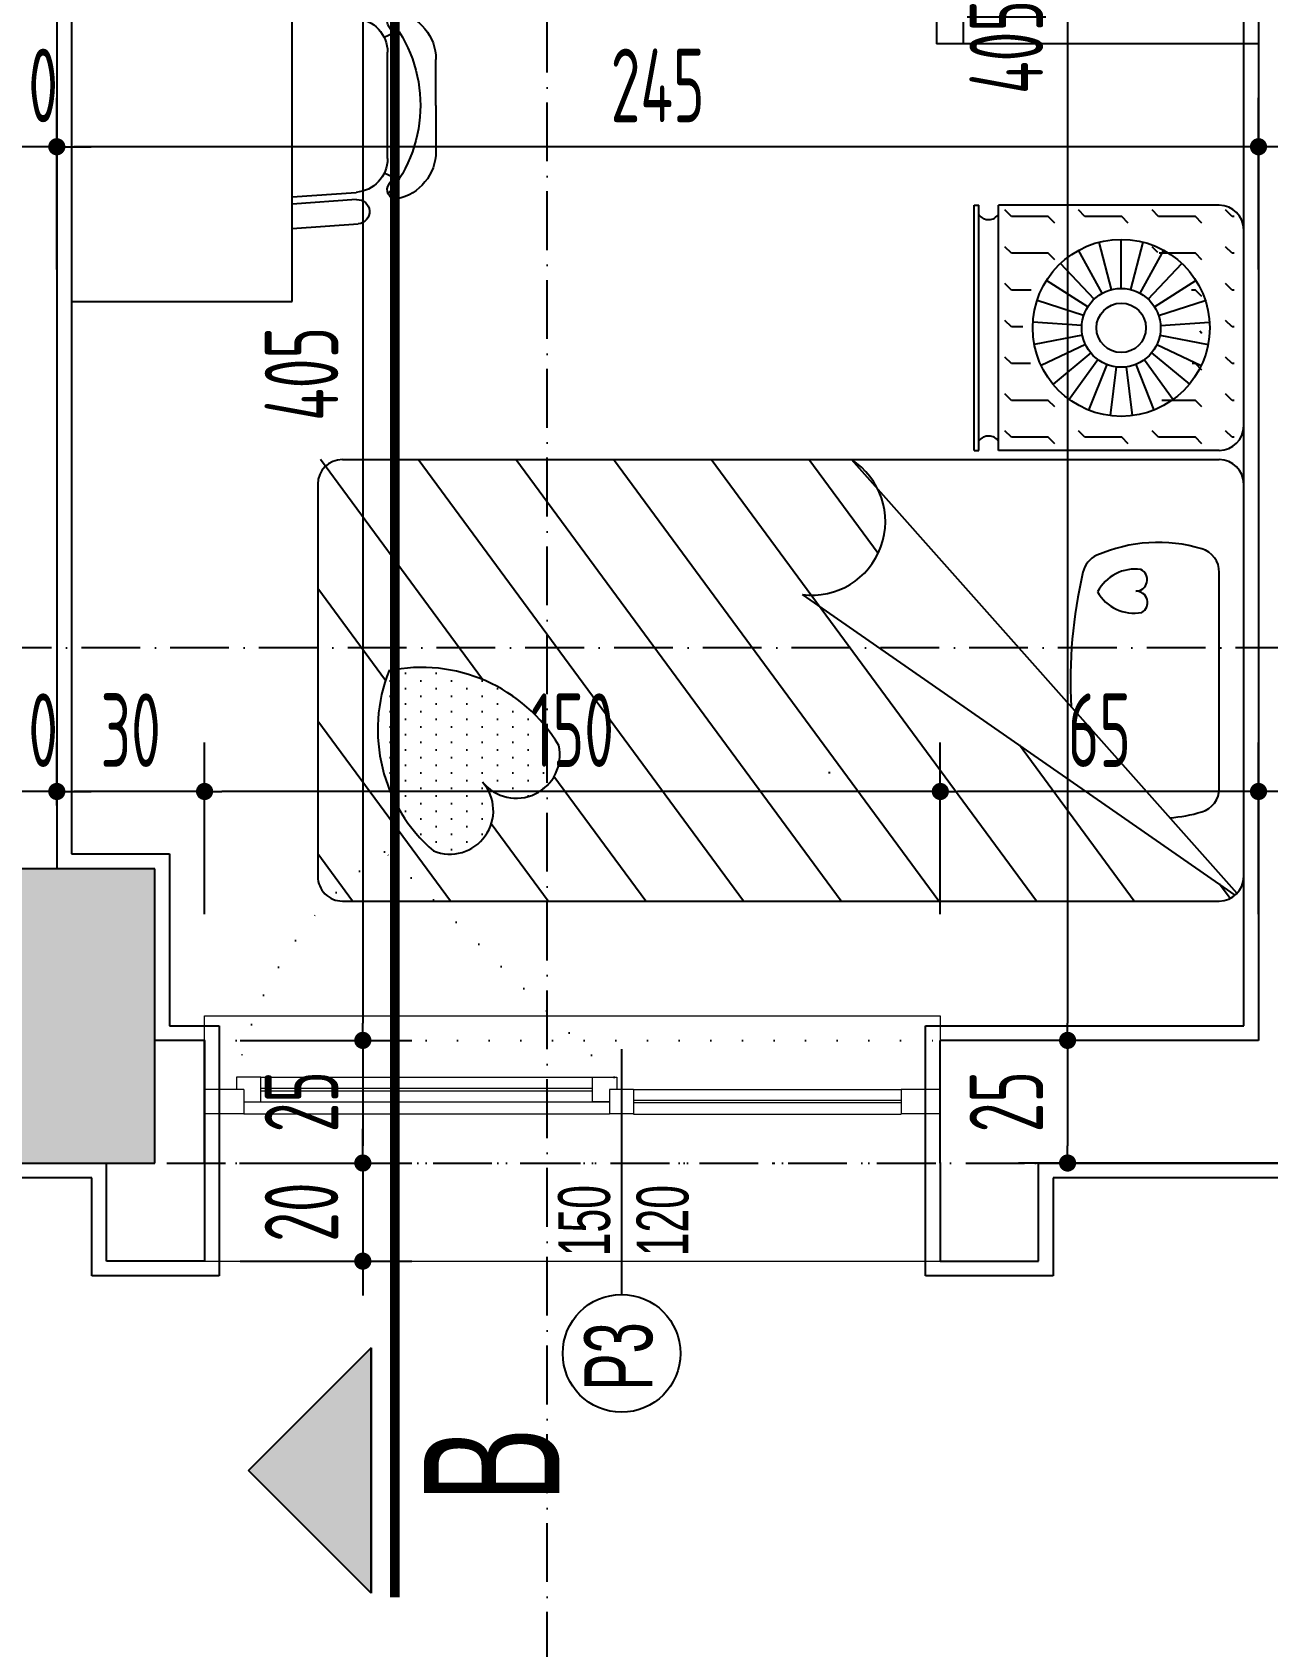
# Model space of a CAD drawing. Extents: x 41749 to 92598, y -24291 to 29432.
# Drawn here: x 61407.1 to 61658.9, y -23314.9 to -22985.8 of the extents above; entities that cross this region are included whole.
import ezdxf

# ---------------------------------------------------------------- set-up
doc = ezdxf.new("R2010")
doc.units = 0
doc.header["$MEASUREMENT"] = 0
doc.header["$PDMODE"] = 3
for name, pattern in [('ACAD_ISO10W100', [18, 12, -3, 0, -3]), ('DASHED', [0.75, 0.5, -0.25]), ('DOT', [6.35, 0, -6.35])]:
    doc.linetypes.add(name, pattern=pattern)
doc.layers.get('0').update_dxf_attribs({"linetype": 'CONTINUOUS'})
doc.layers.get('Defpoints').update_dxf_attribs({"linetype": 'CONTINUOUS'})
for name, color, linetype in [('AKS', 10, 'CONTINUOUS'), ('DUVAR', 6, 'CONTINUOUS'), ('İÇ ÖLÇÜ', 95, 'CONTINUOUS'), ('KOLON', 5, 'CONTINUOUS'), ('MERBAS', 231, 'CONTINUOUS'), ('OLCU', 3, 'CONTINUOUS'), ('P', 7, 'DOT'), ('SIVA', 7, 'CONTINUOUS'), ('tar', 12, 'CONTINUOUS'), ('TEFRIS', 12, 'CONTINUOUS'), ('tefriş', 12, 'CONTINUOUS'), ('YAZI', 7, 'CONTINUOUS')]:
    doc.layers.add(name, color=color, linetype=linetype)
doc.layers.add('KAPI-GOR', color=153, linetype='CONTINUOUS', lineweight=15)
doc.layers.add('KOLON TARAMA', color=12, linetype='CONTINUOUS', lineweight=13)
doc.styles.add('OLCU', font='isocpeur.ttf', dxfattribs={"width": 0.59})
doc.dimstyles.new('OLCU3', dxfattribs={"dimscale": 0.5, "dimtxt": 30, "dimasz": 7, "dimexe": 20, "dimexo": 0, "dimgap": 10, "dimtad": 1, "dimdec": 4, "dimrnd": 0.5, "dimdsep": 46, "dimtxsty": 'OLCU', "dimblk1": 'DOT', "dimblk2": 'DOT', "dimsah": 1, "dimcen": 0.09, "dimclrt": 4, "dimadec": 0, "dimazin": 0, "dimtfac": 1, "dimtdec": 4, "dimtix": 1, "dimtmove": 2, "dimatfit": 3, "dimfxl": 0, "dimtolj": 1, "dimtzin": 0, "dimarcsym": 0})

# ---------------------------------------------------------------- blocks, each defined once
blk = doc.blocks.new('A$C6AC850BE')
at = {"layer": 'TEFRIS'}
for p, q in [((-0.4781, 0.2762), (0.2383, 0.2762)), ((-0.4781, -0.1798), (-0.4781, 0.2762)), ((0.2383, 0.2382), (0.2383, 0.2762)), ((0.2573, 0.2762), (0.9237, 0.2762)), ((0.2573, 0.2382), (0.2573, 0.2762)), ((0.9237, -0.1798), (0.9237, 0.2762)), ((-0.4781, 0.2382), (0.2383, 0.2382)), ((-0.4401, -0.1418), (-0.4401, 0.2382)), ((0.2573, 0.2382), (0.9237, 0.2382)), ((0.8857, -0.1418), (0.8857, 0.2382)), ((-0.3255, -0.1148), (-0.3094, 0.2194)), ((-0.1554, -0.1117), (-0.2222, 0.2161)), ((-0.0662, -0.1143), (-0.0351, 0.2188)), ((0.0739, -0.115), (0.0739, 0.2196)), ((0.2436, -0.1117), (0.1765, 0.2161)), ((0.3398, -0.115), (0.3398, 0.2196)), ((0.443, -0.1141), (0.4792, 0.2186)), ((0.6954, -0.1078), (0.5971, 0.212)), ((0.7482, -0.115), (0.7482, 0.2196)), ((-0.4401, 0.0482), (0.8857, 0.0482)), ((-0.4401, -0.1418), (0.8857, -0.1418)), ((-0.4781, -0.1798), (0.9237, -0.1798))]:
    blk.add_line(p, q, dxfattribs=at)
blk = doc.blocks.new('*X20')
at = {"color": 0}
for p, q in [((149.9212, 265.8), (149.925, 265.8)), ((149.925, 265.8), (149.9383, 265.8133)), ((149.9867, 265.7867), (150, 265.8)), ((150, 265.8), (150.075, 265.8)), ((150.075, 265.8), (150.0883, 265.8133)), ((150.1367, 265.7867), (150.15, 265.8)), ((150.15, 265.8), (150.225, 265.8)), ((150.225, 265.8), (150.2383, 265.8133)), ((150.2867, 265.7867), (150.3, 265.8)), ((150.3, 265.8), (150.375, 265.8)), ((150.375, 265.8), (150.3883, 265.8133)), ((149.9212, 265.725), (149.925, 265.725)), ((149.925, 265.725), (149.9383, 265.7383)), ((149.9867, 265.7117), (150, 265.725)), ((150, 265.725), (150.0739, 265.725)), ((150.0768, 265.7268), (150.0883, 265.7383)), ((150.2867, 265.7117), (150.3, 265.725)), ((150.3, 265.725), (150.375, 265.725)), ((150.375, 265.725), (150.3883, 265.7383)), ((149.925, 265.65), (149.9383, 265.6633)), ((150.375, 265.65), (150.3883, 265.6633)), ((149.9212, 265.65), (149.925, 265.65)), ((149.9867, 265.6367), (150, 265.65)), ((150, 265.65), (150.008, 265.65)), ((150.3344, 265.65), (150.375, 265.65)), ((149.925, 265.575), (149.9383, 265.5883)), ((150.375, 265.575), (150.3883, 265.5883)), ((149.9212, 265.575), (149.925, 265.575)), ((149.9867, 265.5617), (149.9909, 265.5659)), ((150.3516, 265.575), (150.375, 265.575)), ((149.9212, 265.5), (149.925, 265.5)), ((149.925, 265.5), (149.9383, 265.5133)), ((149.9867, 265.4867), (150, 265.5)), ((150, 265.5), (150.0063, 265.5)), ((150.3361, 265.5), (150.375, 265.5)), ((150.375, 265.5), (150.3883, 265.5133)), ((149.9212, 265.425), (149.925, 265.425)), ((149.925, 265.425), (149.9383, 265.4383)), ((149.9867, 265.4117), (150, 265.425)), ((150, 265.425), (150.0682, 265.425)), ((150.2867, 265.4117), (150.3, 265.425)), ((150.3, 265.425), (150.375, 265.425)), ((150.375, 265.425), (150.3883, 265.4383)), ((149.925, 265.35), (149.9383, 265.3633)), ((150.075, 265.35), (150.0883, 265.3633)), ((150.225, 265.35), (150.2383, 265.3633)), ((150.375, 265.35), (150.3883, 265.3633)), ((149.9212, 265.35), (149.925, 265.35)), ((149.9867, 265.3367), (150, 265.35)), ((150, 265.35), (150.075, 265.35)), ((150.1367, 265.3367), (150.15, 265.35)), ((150.15, 265.35), (150.225, 265.35)), ((150.2867, 265.3367), (150.3, 265.35)), ((150.3, 265.35), (150.375, 265.35))]:
    blk.add_line(p, q, dxfattribs=at)
blk = doc.blocks.new('A$C734559A5')
at = {"layer": 'TEFRIS', "ltscale": 0.01}
h = blk.add_hatch(dxfattribs=at)
h.set_pattern_fill('DOTS', color=256, scale=0.5, style=0)
h.set_pattern_definition([(180, (246.446266, -236.105917), (-0.015625, 0.03125), [0, -0.03125])])
h.paths.add_polyline_path([(0.2994, 0.0051, 0.320461), (0.1469, -0.3411, 0.320461), (0.5142, -0.2503, 0.775236), (0.3764, -0.1482, -0.009001), (0.3739, -0.1502, -0.009001), (0.3764, -0.1482, 0.775236)])
at = {"layer": 'TEFRIS'}
for p, q in [((-0.3522, 1.4016), (-0.7522, 1.4016)), ((0.6009, 1.3878), (-0.2836, 0.6016)), ((0.5664, 1.4016), (-0.2336, 1.4016)), ((0.6043, 1.3842), (-0.0086, 0.5016)), ((-0.8022, 1.3516), (-0.8022, 0.9016)), ((-0.3022, 1.3516), (-0.3022, 0.9016)), ((-0.2836, -0.4363), (-0.2836, 1.3516)), ((0.3866, 1.3516), (-0.0538, 1.3516)), ((0.6164, -0.4363), (0.6164, 1.3516)), ((-0.5771, 1.228), (-0.608, 1.3231)), ((-0.5573, 1.2318), (-0.5636, 1.3316)), ((-0.5372, 1.2305), (-0.5184, 1.3288)), ((-0.5953, 1.2195), (-0.6489, 1.3039)), ((-0.518, 1.2243), (-0.4754, 1.3148)), ((-0.501, 1.2135), (-0.4373, 1.2906)), ((-0.6108, 1.2066), (-0.6837, 1.2751)), ((-0.4872, 1.1988), (-0.4063, 1.2576)), ((-0.6227, 1.1903), (-0.7103, 1.2385)), ((-0.4775, 1.1812), (-0.3845, 1.218)), ((-0.6301, 1.1716), (-0.727, 1.1964)), ((-0.4725, 1.1617), (-0.3733, 1.1742)), ((-0.6326, 1.1516), (-0.7326, 1.1516)), ((-0.6301, 1.1316), (-0.727, 1.1067)), ((-0.4775, 1.122), (-0.3845, 1.0852)), ((-0.4725, 1.1415), (-0.3733, 1.129)), ((-0.6227, 1.1129), (-0.7103, 1.0647)), ((-0.6108, 1.0966), (-0.6837, 1.0281)), ((-0.501, 1.0896), (-0.4373, 1.0126)), ((-0.4872, 1.1043), (-0.4063, 1.0456)), ((-0.5953, 1.0837), (-0.6489, 0.9993)), ((-0.5771, 1.0751), (-0.608, 0.98)), ((-0.5573, 1.0714), (-0.5636, 0.9715)), ((-0.5372, 1.0726), (-0.5184, 0.9744)), ((-0.518, 1.0788), (-0.4754, 0.9884)), ((-0.3022, 0.9016), (-0.8022, 0.9016)), ((-0.8022, 0.8516), (-0.8022, 0.8616)), ((-0.3022, 0.8616), (-0.8022, 0.8616)), ((-0.3022, 0.8516), (-0.3022, 0.8616)), ((-0.3022, 0.8516), (-0.8022, 0.8516)), ((0.3541, 0.5549), (0.3541, 0.5584)), ((-0.2336, -0.4863), (0.5664, -0.4863))]:
    blk.add_line(p, q, dxfattribs=at)
at = {"layer": 'TEFRIS', "ltscale": 0.01}
for p, q in [((0.6113, 1.3736), (0.582, 1.352)), ((0.6164, 1.1782), (0.2987, 0.9442)), ((0.6164, 0.979), (-0.2836, 0.3159)), ((0.6164, 0.7798), (-0.2836, 0.1167)), ((-0.0924, 0.656), (-0.2836, 0.5151)), ((0.6164, 0.5807), (-0.2836, -0.0825)), ((0.6164, 0.3815), (-0.2836, -0.2816)), ((0.6164, 0.1823), (0.3625, -0.0048)), ((0.6164, -0.0169), (0.4592, -0.1327)), ((0.1647, -0.1505), (-0.2836, -0.4808)), ((0.6164, -0.2161), (0.2497, -0.4863)), ((0.1666, -0.3482), (-0.0207, -0.4863)), ((0.6164, -0.4153), (0.52, -0.4863))]:
    blk.add_line(p, q, dxfattribs=at)
at = {"layer": 'TEFRIS'}
for radius in [0.1804, 0.0804, 0.0504]:
    blk.add_circle((-0.5522, 1.1516), radius, dxfattribs=at)
for centre, radius, start, end in [((-0.7522, 1.3516), 0.05, 90, 180), ((-0.3522, 1.3516), 0.05, 0, 90), ((-0.2336, 1.3516), 0.05, 90, 180), ((0.5664, 1.3516), 0.05, 0, 90), ((-0.0538, 1.3016), 0.05, 90, 163.265), ((0.3866, 1.3016), 0.05, 16.735, 90), ((0.1949, 1.2268), 0.3097, 163.265, 203.7602), ((0.1379, 1.2268), 0.3097, 4.4284, 16.735), ((-0.0428, 1.1222), 0.05, 203.7602, 256.9342), ((0.1664, 2.0236), 0.9753, 256.9342, 273.1833), ((-0.7968, 0.8812), 0.024, 305.2824, 58.201), ((-0.3077, 0.8812), 0.024, 121.799, 234.7176), ((-0.1573, 0.5209), 0.1499, 352.6061, 147.4277), ((-0.2336, -0.4363), 0.05, 180, 270), ((0.5664, -0.4363), 0.05, 270, 0)]:
    blk.add_arc(centre, radius, start, end, dxfattribs=at)
at = {"layer": 'TEFRIS', "ltscale": 0.01}
for centre, radius, start, end in [((0.0251, 1.1795), 0.0854, 171.6395, 242.8825), ((-0.0387, 1.1814), 0.0232, 359.9742, 153.1736), ((0.0078, 1.1822), 0.0232, 28.8378, 182.0372), ((-0.0559, 1.178), 0.0854, 299.1289, 10.3719), ((0.4655, -0.2748), 0.3255, 120.6919, 191.9349), ((0.3181, -0.0814), 0.0886, 309.0266, 102.226), ((0.4321, -0.217), 0.0886, 337.8902, 131.0896), ((0.267, -0.0386), 0.3255, 248.1813, 319.4243)]:
    blk.add_arc(centre, radius, start, end, dxfattribs=at)
at = {"layer": 'TEFRIS', "extrusion": (0, 0, -1), "zscale": -1, "rotation": 270}
blk.add_blockref('*X20', (-265.0208, 151.3028), dxfattribs=at)
blk = doc.blocks.new('A$C5B516741')
at = {"layer": 'tefriş'}
for p, q in [((29.3, 80), (74.3, 80)), ((29.3, 0), (29.3, 80)), ((74.3, 80), (74.3, 0)), ((29.3, 65.1), (15.84, 64.14)), ((16.19, 59.22), (29.3, 60.15)), ((16.29, 57.74), (29.3, 58.67)), ((8.76, 54.66), (10.54, 53.81)), ((7.9, 40), (7.9, 50.84)), ((9.87, 29.16), (9.87, 50.84)), ((0, 40), (0, 49.36)), ((0, 40), (0, 30.64)), ((7.9, 40), (7.9, 29.16)), ((8.76, 25.34), (10.54, 26.19)), ((16.19, 20.78), (29.3, 19.85)), ((29.3, 21.33), (16.29, 22.26)), ((29.3, 14.9), (15.84, 15.86)), ((74.3, 0), (29.3, 0))]:
    blk.add_line(p, q, dxfattribs=at)
for centre, radius, start, end in [((16.01, 61.68), 2.47, 94.0856, 274.0856), ((9.87, 49.36), 9.87, 101.3186, 180), ((31.34, 40), 28.17, 140.1319, 219.8681), ((16.79, 50.84), 8.89, 143.9128, 180), ((8.06, 57.16), 1.89, 323.2151, 93.7589), ((16.79, 50.84), 6.91, 94.0856, 180), ((9.87, 30.64), 9.87, 180, 258.6814), ((16.79, 29.16), 8.89, 180, 216.0872), ((16.79, 29.16), 6.91, 180, 265.9144), ((8.06, 22.84), 1.89, 266.2411, 36.7849), ((16.01, 18.32), 2.47, 85.9144, 265.9144)]:
    blk.add_arc(centre, radius, start, end, dxfattribs=at)
blk = doc.blocks.new('DOT')
at = {"color": 0, "linetype": 'ByBlock'}
blk.add_line((-0.5, 0), (-1, 0), dxfattribs=at)
at = {"color": 0, "linetype": 'ByBlock', "const_width": 0.5}
blk.add_lwpolyline([(-0.25, 0, 1), (0.25, 0, 1)], format="xyb", close=True, dxfattribs=at)
blk = doc.blocks.new('*D1082')
at = {"layer": 'Defpoints', "color": 0, "transparency": 16777216}
for p in [(61657.06, -23009.17), (61657.06, -23070.06), (61677.06, -23070.06)]:
    blk.add_point(p, dxfattribs=at)
at = {"layer": 'İÇ ÖLÇÜ', "color": 0, "lineweight": -2, "transparency": 16777216}
for p, q in [((61657.06, -23034.17), (61657.06, -22999.17)), ((61677.06, -23034.17), (61677.06, -22999.17)), ((61653.56, -23009.17), (61650.06, -23009.17)), ((61677.06, -23009.17), (61657.06, -23009.17)), ((61680.56, -23009.17), (61684.06, -23009.17))]:
    blk.add_line(p, q, dxfattribs=at)
at = {"layer": 'İÇ ÖLÇÜ', "color": 0, "lineweight": -2, "transparency": 16777216, "xscale": 3.5, "yscale": 3.5, "zscale": 3.5}
blk.add_blockref('DOT', (61657.06, -23009.17), dxfattribs=at)
at = {"layer": 'İÇ ÖLÇÜ', "color": 0, "lineweight": -2, "transparency": 16777216, "xscale": 3.5, "yscale": 3.5, "zscale": 3.5, "rotation": 180}
blk.add_blockref('DOT', (61677.06, -23009.17), dxfattribs=at)
at = {"layer": 'İÇ ÖLÇÜ', "color": 4, "transparency": 16777216, "insert": (61667.06, -22996.67), "char_height": 15, "attachment_point": 5, "style": 'OLCU'}
blk.add_mtext('\\A1;20', dxfattribs=at)
blk = doc.blocks.new('*D1083')
at = {"layer": 'Defpoints', "color": 0, "transparency": 16777216}
for p in [(61412.06, -23009.17), (61412.06, -23070.06), (61657.06, -23070.06)]:
    blk.add_point(p, dxfattribs=at)
at = {"layer": 'İÇ ÖLÇÜ', "color": 0, "lineweight": -2, "transparency": 16777216}
for p, q in [((61412.06, -23034.17), (61412.06, -22999.17)), ((61657.06, -23034.17), (61657.06, -22999.17)), ((61653.56, -23009.17), (61415.56, -23009.17))]:
    blk.add_line(p, q, dxfattribs=at)
at = {"layer": 'İÇ ÖLÇÜ', "color": 0, "lineweight": -2, "transparency": 16777216, "xscale": 3.5, "yscale": 3.5, "zscale": 3.5, "rotation": 180}
blk.add_blockref('DOT', (61412.06, -23009.17), dxfattribs=at)
at = {"layer": 'İÇ ÖLÇÜ', "color": 0, "lineweight": -2, "transparency": 16777216, "xscale": 3.5, "yscale": 3.5, "zscale": 3.5}
blk.add_blockref('DOT', (61657.06, -23009.17), dxfattribs=at)
at = {"layer": 'İÇ ÖLÇÜ', "color": 4, "transparency": 16777216, "insert": (61534.56, -22996.67), "char_height": 15, "attachment_point": 5, "style": 'OLCU'}
blk.add_mtext('\\A1;245', dxfattribs=at)
blk = doc.blocks.new('*D1084')
at = {"layer": 'Defpoints', "color": 0, "transparency": 16777216}
for p in [(61402.06, -23009.17), (61412.06, -23070.06), (61402.06, -23079.27)]:
    blk.add_point(p, dxfattribs=at)
at = {"layer": 'İÇ ÖLÇÜ', "color": 0, "lineweight": -2, "transparency": 16777216}
for p, q in [((61402.06, -23034.17), (61402.06, -22999.17)), ((61412.06, -23034.17), (61412.06, -22999.17)), ((61398.56, -23009.17), (61395.06, -23009.17)), ((61412.06, -23009.17), (61402.06, -23009.17)), ((61415.56, -23009.17), (61419.06, -23009.17))]:
    blk.add_line(p, q, dxfattribs=at)
at = {"layer": 'İÇ ÖLÇÜ', "color": 0, "lineweight": -2, "transparency": 16777216, "xscale": 3.5, "yscale": 3.5, "zscale": 3.5}
blk.add_blockref('DOT', (61402.06, -23009.17), dxfattribs=at)
at = {"layer": 'İÇ ÖLÇÜ', "color": 0, "lineweight": -2, "transparency": 16777216, "xscale": 3.5, "yscale": 3.5, "zscale": 3.5, "rotation": 180}
blk.add_blockref('DOT', (61412.06, -23009.17), dxfattribs=at)
at = {"layer": 'İÇ ÖLÇÜ', "color": 4, "transparency": 16777216, "insert": (61407.06, -22996.67), "char_height": 15, "attachment_point": 5, "style": 'OLCU'}
blk.add_mtext('\\A1;10', dxfattribs=at)
blk = doc.blocks.new('*D1099')
at = {"layer": 'Defpoints', "color": 0, "transparency": 16777216}
for p in [(61657.06, -23140.6), (61657.06, -23181.34), (61677.06, -23184.78)]:
    blk.add_point(p, dxfattribs=at)
at = {"layer": 'İÇ ÖLÇÜ', "color": 0, "lineweight": -2, "transparency": 16777216}
for p, q in [((61657.06, -23165.6), (61657.06, -23130.6)), ((61677.06, -23165.6), (61677.06, -23130.6)), ((61653.56, -23140.6), (61650.06, -23140.6)), ((61677.06, -23140.6), (61657.06, -23140.6)), ((61680.56, -23140.6), (61684.06, -23140.6))]:
    blk.add_line(p, q, dxfattribs=at)
at = {"layer": 'İÇ ÖLÇÜ', "color": 0, "lineweight": -2, "transparency": 16777216, "xscale": 3.5, "yscale": 3.5, "zscale": 3.5}
blk.add_blockref('DOT', (61657.06, -23140.6), dxfattribs=at)
at = {"layer": 'İÇ ÖLÇÜ', "color": 0, "lineweight": -2, "transparency": 16777216, "xscale": 3.5, "yscale": 3.5, "zscale": 3.5, "rotation": 180}
blk.add_blockref('DOT', (61677.06, -23140.6), dxfattribs=at)
at = {"layer": 'İÇ ÖLÇÜ', "color": 4, "transparency": 16777216, "insert": (61667.06, -23128.1), "char_height": 15, "attachment_point": 5, "style": 'OLCU'}
blk.add_mtext('\\A1;20', dxfattribs=at)
blk = doc.blocks.new('*D1100')
at = {"layer": 'Defpoints', "color": 0, "transparency": 16777216}
for p in [(61592.19, -23140.6), (61657.06, -23181.34), (61592.19, -23203.84)]:
    blk.add_point(p, dxfattribs=at)
at = {"layer": 'İÇ ÖLÇÜ', "color": 0, "lineweight": -2, "transparency": 16777216}
for p, q in [((61592.19, -23165.6), (61592.19, -23130.6)), ((61657.06, -23165.6), (61657.06, -23130.6)), ((61653.56, -23140.6), (61595.69, -23140.6))]:
    blk.add_line(p, q, dxfattribs=at)
at = {"layer": 'İÇ ÖLÇÜ', "color": 0, "lineweight": -2, "transparency": 16777216, "xscale": 3.5, "yscale": 3.5, "zscale": 3.5, "rotation": 180}
blk.add_blockref('DOT', (61592.19, -23140.6), dxfattribs=at)
at = {"layer": 'İÇ ÖLÇÜ', "color": 0, "lineweight": -2, "transparency": 16777216, "xscale": 3.5, "yscale": 3.5, "zscale": 3.5}
blk.add_blockref('DOT', (61657.06, -23140.6), dxfattribs=at)
at = {"layer": 'İÇ ÖLÇÜ', "color": 4, "transparency": 16777216, "insert": (61624.62, -23128.1), "char_height": 15, "attachment_point": 5, "style": 'OLCU'}
blk.add_mtext('\\A1;65', dxfattribs=at)
blk = doc.blocks.new('*D1101')
at = {"layer": 'Defpoints', "color": 0, "transparency": 16777216}
for p in [(61442.19, -23140.6), (61442.19, -23201.34), (61592.19, -23203.84)]:
    blk.add_point(p, dxfattribs=at)
at = {"layer": 'İÇ ÖLÇÜ', "color": 0, "lineweight": -2, "transparency": 16777216}
for p, q in [((61442.19, -23165.6), (61442.19, -23130.6)), ((61592.19, -23165.6), (61592.19, -23130.6)), ((61588.69, -23140.6), (61445.69, -23140.6))]:
    blk.add_line(p, q, dxfattribs=at)
at = {"layer": 'İÇ ÖLÇÜ', "color": 0, "lineweight": -2, "transparency": 16777216, "xscale": 3.5, "yscale": 3.5, "zscale": 3.5, "rotation": 180}
blk.add_blockref('DOT', (61442.19, -23140.6), dxfattribs=at)
at = {"layer": 'İÇ ÖLÇÜ', "color": 0, "lineweight": -2, "transparency": 16777216, "xscale": 3.5, "yscale": 3.5, "zscale": 3.5}
blk.add_blockref('DOT', (61592.19, -23140.6), dxfattribs=at)
at = {"layer": 'İÇ ÖLÇÜ', "color": 4, "transparency": 16777216, "insert": (61517.19, -23128.1), "char_height": 15, "attachment_point": 5, "style": 'OLCU'}
blk.add_mtext('\\A1;150', dxfattribs=at)
blk = doc.blocks.new('*D1102')
at = {"layer": 'Defpoints', "color": 0, "transparency": 16777216}
for p in [(61412.06, -23140.6), (61412.06, -23143.43), (61442.19, -23201.34)]:
    blk.add_point(p, dxfattribs=at)
at = {"layer": 'İÇ ÖLÇÜ', "color": 0, "lineweight": -2, "transparency": 16777216}
for p, q in [((61412.06, -23143.43), (61412.06, -23130.6)), ((61442.19, -23165.6), (61442.19, -23130.6)), ((61438.69, -23140.6), (61415.56, -23140.6))]:
    blk.add_line(p, q, dxfattribs=at)
at = {"layer": 'İÇ ÖLÇÜ', "color": 0, "lineweight": -2, "transparency": 16777216, "xscale": 3.5, "yscale": 3.5, "zscale": 3.5, "rotation": 180}
blk.add_blockref('DOT', (61412.06, -23140.6), dxfattribs=at)
at = {"layer": 'İÇ ÖLÇÜ', "color": 0, "lineweight": -2, "transparency": 16777216, "xscale": 3.5, "yscale": 3.5, "zscale": 3.5}
blk.add_blockref('DOT', (61442.19, -23140.6), dxfattribs=at)
at = {"layer": 'İÇ ÖLÇÜ', "color": 4, "transparency": 16777216, "insert": (61427.12, -23128.1), "char_height": 15, "attachment_point": 5, "style": 'OLCU'}
blk.add_mtext('\\A1;30', dxfattribs=at)
blk = doc.blocks.new('*D1103')
at = {"layer": 'Defpoints', "color": 0, "transparency": 16777216}
for p in [(61402.06, -23140.6), (61402.06, -23143.43), (61412.06, -23143.43)]:
    blk.add_point(p, dxfattribs=at)
at = {"layer": 'İÇ ÖLÇÜ', "color": 0, "lineweight": -2, "transparency": 16777216}
for p, q in [((61402.06, -23143.43), (61402.06, -23130.6)), ((61412.06, -23143.43), (61412.06, -23130.6)), ((61398.56, -23140.6), (61395.06, -23140.6)), ((61412.06, -23140.6), (61402.06, -23140.6)), ((61415.56, -23140.6), (61419.06, -23140.6))]:
    blk.add_line(p, q, dxfattribs=at)
at = {"layer": 'İÇ ÖLÇÜ', "color": 0, "lineweight": -2, "transparency": 16777216, "xscale": 3.5, "yscale": 3.5, "zscale": 3.5}
blk.add_blockref('DOT', (61402.06, -23140.6), dxfattribs=at)
at = {"layer": 'İÇ ÖLÇÜ', "color": 0, "lineweight": -2, "transparency": 16777216, "xscale": 3.5, "yscale": 3.5, "zscale": 3.5, "rotation": 180}
blk.add_blockref('DOT', (61412.06, -23140.6), dxfattribs=at)
at = {"layer": 'İÇ ÖLÇÜ', "color": 4, "transparency": 16777216, "insert": (61407.06, -23128.1), "char_height": 15, "attachment_point": 5, "style": 'OLCU'}
blk.add_mtext('\\A1;10', dxfattribs=at)
blk = doc.blocks.new('*D1139')
at = {"layer": 'Defpoints', "color": 0, "transparency": 16777216}
for p in [(61416.57, -22786.34), (61437.12, -23191.34), (61474.45, -23191.34)]:
    blk.add_point(p, dxfattribs=at)
at = {"layer": 'İÇ ÖLÇÜ', "color": 0, "lineweight": -2, "transparency": 16777216}
for p, q in [((61449.45, -22786.34), (61484.45, -22786.34)), ((61474.45, -22789.84), (61474.45, -23187.84)), ((61449.45, -23191.34), (61484.45, -23191.34))]:
    blk.add_line(p, q, dxfattribs=at)
at = {"layer": 'İÇ ÖLÇÜ', "color": 0, "lineweight": -2, "transparency": 16777216, "xscale": 3.5, "yscale": 3.5, "zscale": 3.5}
for p, rotation in [((61474.45, -22786.34), 90), ((61474.45, -23191.34), 270)]:
    blk.add_blockref('DOT', p, dxfattribs=dict(at, rotation=rotation))
at = {"layer": 'İÇ ÖLÇÜ', "color": 4, "transparency": 16777216, "insert": (61461.95, -23055.48), "char_height": 15, "attachment_point": 5, "rotation": 90, "style": 'OLCU'}
blk.add_mtext('\\A1;405', dxfattribs=at)
blk = doc.blocks.new('*D1140')
at = {"layer": 'Defpoints', "color": 0, "transparency": 16777216}
for p in [(61437.12, -23191.34), (61432.06, -23216.34), (61474.45, -23216.34)]:
    blk.add_point(p, dxfattribs=at)
at = {"layer": 'İÇ ÖLÇÜ', "color": 0, "lineweight": -2, "transparency": 16777216}
for p, q in [((61449.45, -23191.34), (61484.45, -23191.34)), ((61474.45, -23194.84), (61474.45, -23212.84)), ((61449.45, -23216.34), (61484.45, -23216.34))]:
    blk.add_line(p, q, dxfattribs=at)
at = {"layer": 'İÇ ÖLÇÜ', "color": 0, "lineweight": -2, "transparency": 16777216, "xscale": 3.5, "yscale": 3.5, "zscale": 3.5}
for p, rotation in [((61474.45, -23191.34), 90), ((61474.45, -23216.34), 270)]:
    blk.add_blockref('DOT', p, dxfattribs=dict(at, rotation=rotation))
at = {"layer": 'İÇ ÖLÇÜ', "color": 4, "transparency": 16777216, "insert": (61461.95, -23203.84), "char_height": 15, "attachment_point": 5, "rotation": 90, "style": 'OLCU'}
blk.add_mtext('\\A1;25', dxfattribs=at)
blk = doc.blocks.new('*D1141')
at = {"layer": 'Defpoints', "color": 0, "transparency": 16777216}
for p in [(61432.06, -23216.34), (61432.19, -23236.34), (61474.45, -23236.34)]:
    blk.add_point(p, dxfattribs=at)
at = {"layer": 'İÇ ÖLÇÜ', "color": 0, "lineweight": -2, "transparency": 16777216}
for p, q in [((61474.45, -23212.84), (61474.45, -23209.34)), ((61449.45, -23216.34), (61484.45, -23216.34)), ((61474.45, -23216.34), (61474.45, -23236.34)), ((61449.45, -23236.34), (61484.45, -23236.34)), ((61474.45, -23239.84), (61474.45, -23243.34))]:
    blk.add_line(p, q, dxfattribs=at)
at = {"layer": 'İÇ ÖLÇÜ', "color": 0, "lineweight": -2, "transparency": 16777216, "xscale": 3.5, "yscale": 3.5, "zscale": 3.5}
for p, rotation in [((61474.45, -23216.34), 270), ((61474.45, -23236.34), 90)]:
    blk.add_blockref('DOT', p, dxfattribs=dict(at, rotation=rotation))
at = {"layer": 'İÇ ÖLÇÜ', "color": 4, "transparency": 16777216, "insert": (61461.95, -23226.34), "char_height": 15, "attachment_point": 5, "rotation": 90, "style": 'OLCU'}
blk.add_mtext('\\A1;20', dxfattribs=at)
blk = doc.blocks.new('*D1149')
at = {"layer": 'Defpoints', "color": 0, "transparency": 16777216}
for p in [(61616.41, -22786.34), (61618.14, -23191.34), (61644.28, -23191.34)]:
    blk.add_point(p, dxfattribs=at)
at = {"layer": 'İÇ ÖLÇÜ', "color": 0, "lineweight": -2, "transparency": 16777216}
for p, q in [((61616.41, -22786.34), (61628.14, -22786.34)), ((61618.14, -22789.84), (61618.14, -23187.84)), ((61643.14, -23191.34), (61608.14, -23191.34))]:
    blk.add_line(p, q, dxfattribs=at)
at = {"layer": 'İÇ ÖLÇÜ', "color": 0, "lineweight": -2, "transparency": 16777216, "xscale": 3.5, "yscale": 3.5, "zscale": 3.5}
for p, rotation in [((61618.14, -22786.34), 90), ((61618.14, -23191.34), 270)]:
    blk.add_blockref('DOT', p, dxfattribs=dict(at, rotation=rotation))
at = {"layer": 'İÇ ÖLÇÜ', "color": 4, "transparency": 16777216, "insert": (61605.64, -22988.84), "char_height": 15, "attachment_point": 5, "rotation": 90, "style": 'OLCU'}
blk.add_mtext('\\A1;405', dxfattribs=at)
blk = doc.blocks.new('*D1150')
at = {"layer": 'Defpoints', "color": 0, "transparency": 16777216}
for p in [(61644.28, -23191.34), (61618.14, -23216.34), (61646.31, -23216.34)]:
    blk.add_point(p, dxfattribs=at)
at = {"layer": 'İÇ ÖLÇÜ', "color": 0, "lineweight": -2, "transparency": 16777216}
for p, q in [((61643.14, -23191.34), (61608.14, -23191.34)), ((61618.14, -23194.84), (61618.14, -23212.84)), ((61643.14, -23216.34), (61608.14, -23216.34))]:
    blk.add_line(p, q, dxfattribs=at)
at = {"layer": 'İÇ ÖLÇÜ', "color": 0, "lineweight": -2, "transparency": 16777216, "xscale": 3.5, "yscale": 3.5, "zscale": 3.5}
for p, rotation in [((61618.14, -23191.34), 90), ((61618.14, -23216.34), 270)]:
    blk.add_blockref('DOT', p, dxfattribs=dict(at, rotation=rotation))
at = {"layer": 'İÇ ÖLÇÜ', "color": 4, "transparency": 16777216, "insert": (61605.64, -23203.84), "char_height": 15, "attachment_point": 5, "rotation": 90, "style": 'OLCU'}
blk.add_mtext('\\A1;25', dxfattribs=at)
blk = doc.blocks.new('*D1282')
at = {"layer": 'Defpoints', "color": 0, "transparency": 16777216}
for p in [(61721.94, -23216.34), (61612.19, -23226.34), (61612.19, -23431.34)]:
    blk.add_point(p, dxfattribs=at)
at = {"layer": 'OLCU', "color": 0, "lineweight": -2, "transparency": 16777216}
for p, q in [((61612.19, -23406.34), (61612.19, -23441.34)), ((61721.94, -23406.34), (61721.94, -23441.34)), ((61718.44, -23431.34), (61615.69, -23431.34))]:
    blk.add_line(p, q, dxfattribs=at)
at = {"layer": 'OLCU', "color": 0, "lineweight": -2, "transparency": 16777216, "xscale": 3.5, "yscale": 3.5, "zscale": 3.5, "rotation": 180}
blk.add_blockref('DOT', (61612.19, -23431.34), dxfattribs=at)
at = {"layer": 'OLCU', "color": 0, "lineweight": -2, "transparency": 16777216, "xscale": 3.5, "yscale": 3.5, "zscale": 3.5}
blk.add_blockref('DOT', (61721.94, -23431.34), dxfattribs=at)
at = {"layer": 'OLCU', "color": 4, "transparency": 16777216, "insert": (61667.06, -23418.84), "char_height": 15, "attachment_point": 5, "style": 'OLCU'}
blk.add_mtext('\\A1;110', dxfattribs=at)
blk = doc.blocks.new('*D1283')
at = {"layer": 'Defpoints', "color": 0, "transparency": 16777216}
for p in [(61592.19, -23226.34), (61612.19, -23226.34), (61592.19, -23431.34)]:
    blk.add_point(p, dxfattribs=at)
at = {"layer": 'OLCU', "color": 0, "lineweight": -2, "transparency": 16777216}
for p, q in [((61592.19, -23406.34), (61592.19, -23441.34)), ((61612.19, -23406.34), (61612.19, -23441.34)), ((61588.69, -23431.34), (61585.19, -23431.34)), ((61612.19, -23431.34), (61592.19, -23431.34)), ((61615.69, -23431.34), (61619.19, -23431.34))]:
    blk.add_line(p, q, dxfattribs=at)
at = {"layer": 'OLCU', "color": 0, "lineweight": -2, "transparency": 16777216, "xscale": 3.5, "yscale": 3.5, "zscale": 3.5}
blk.add_blockref('DOT', (61592.19, -23431.34), dxfattribs=at)
at = {"layer": 'OLCU', "color": 0, "lineweight": -2, "transparency": 16777216, "xscale": 3.5, "yscale": 3.5, "zscale": 3.5, "rotation": 180}
blk.add_blockref('DOT', (61612.19, -23431.34), dxfattribs=at)
at = {"layer": 'OLCU', "color": 4, "transparency": 16777216, "insert": (61602.19, -23418.84), "char_height": 15, "attachment_point": 5, "style": 'OLCU'}
blk.add_mtext('\\A1;20', dxfattribs=at)
blk = doc.blocks.new('*D1284')
at = {"layer": 'Defpoints', "color": 0, "transparency": 16777216}
for p in [(61592.19, -23226.34), (61442.19, -23231.34), (61442.19, -23431.34)]:
    blk.add_point(p, dxfattribs=at)
at = {"layer": 'OLCU', "color": 0, "lineweight": -2, "transparency": 16777216}
for p, q in [((61442.19, -23406.34), (61442.19, -23441.34)), ((61592.19, -23406.34), (61592.19, -23441.34)), ((61588.69, -23431.34), (61445.69, -23431.34))]:
    blk.add_line(p, q, dxfattribs=at)
at = {"layer": 'OLCU', "color": 0, "lineweight": -2, "transparency": 16777216, "xscale": 3.5, "yscale": 3.5, "zscale": 3.5, "rotation": 180}
blk.add_blockref('DOT', (61442.19, -23431.34), dxfattribs=at)
at = {"layer": 'OLCU', "color": 0, "lineweight": -2, "transparency": 16777216, "xscale": 3.5, "yscale": 3.5, "zscale": 3.5}
blk.add_blockref('DOT', (61592.19, -23431.34), dxfattribs=at)
at = {"layer": 'OLCU', "color": 4, "transparency": 16777216, "insert": (61517.19, -23418.84), "char_height": 15, "attachment_point": 5, "style": 'OLCU'}
blk.add_mtext('\\A1;150', dxfattribs=at)
blk = doc.blocks.new('*D1285')
at = {"layer": 'Defpoints', "color": 0, "transparency": 16777216}
for p in [(61422.19, -23231.34), (61442.19, -23231.34), (61422.19, -23431.34)]:
    blk.add_point(p, dxfattribs=at)
at = {"layer": 'OLCU', "color": 0, "lineweight": -2, "transparency": 16777216}
for p, q in [((61422.19, -23406.34), (61422.19, -23441.34)), ((61442.19, -23406.34), (61442.19, -23441.34)), ((61418.69, -23431.34), (61415.19, -23431.34)), ((61442.19, -23431.34), (61422.19, -23431.34)), ((61445.69, -23431.34), (61449.19, -23431.34))]:
    blk.add_line(p, q, dxfattribs=at)
at = {"layer": 'OLCU', "color": 0, "lineweight": -2, "transparency": 16777216, "xscale": 3.5, "yscale": 3.5, "zscale": 3.5}
blk.add_blockref('DOT', (61422.19, -23431.34), dxfattribs=at)
at = {"layer": 'OLCU', "color": 0, "lineweight": -2, "transparency": 16777216, "xscale": 3.5, "yscale": 3.5, "zscale": 3.5, "rotation": 180}
blk.add_blockref('DOT', (61442.19, -23431.34), dxfattribs=at)
at = {"layer": 'OLCU', "color": 4, "transparency": 16777216, "insert": (61432.19, -23418.84), "char_height": 15, "attachment_point": 5, "style": 'OLCU'}
blk.add_mtext('\\A1;20', dxfattribs=at)
blk = doc.blocks.new('*D1286')
at = {"layer": 'Defpoints', "color": 0, "transparency": 16777216}
for p in [(61357.06, -23231.34), (61422.19, -23231.34), (61357.06, -23431.34)]:
    blk.add_point(p, dxfattribs=at)
at = {"layer": 'OLCU', "color": 0, "lineweight": -2, "transparency": 16777216}
for p, q in [((61357.06, -23406.34), (61357.06, -23441.34)), ((61422.19, -23406.34), (61422.19, -23441.34)), ((61418.69, -23431.34), (61360.56, -23431.34))]:
    blk.add_line(p, q, dxfattribs=at)
at = {"layer": 'OLCU', "color": 0, "lineweight": -2, "transparency": 16777216, "xscale": 3.5, "yscale": 3.5, "zscale": 3.5, "rotation": 180}
blk.add_blockref('DOT', (61357.06, -23431.34), dxfattribs=at)
at = {"layer": 'OLCU', "color": 0, "lineweight": -2, "transparency": 16777216, "xscale": 3.5, "yscale": 3.5, "zscale": 3.5}
blk.add_blockref('DOT', (61422.19, -23431.34), dxfattribs=at)
at = {"layer": 'OLCU', "color": 4, "transparency": 16777216, "insert": (61389.62, -23418.84), "char_height": 15, "attachment_point": 5, "style": 'OLCU'}
blk.add_mtext('\\A1;65', dxfattribs=at)
blk = doc.blocks.new('*D1299')
at = {"layer": 'Defpoints', "color": 0, "transparency": 16777216}
for p in [(61157.06, -23203.84), (62177.06, -23203.84), (62177.06, -23461.34)]:
    blk.add_point(p, dxfattribs=at)
at = {"layer": 'OLCU', "color": 0, "lineweight": -2, "transparency": 16777216}
for p, q in [((61157.06, -23436.34), (61157.06, -23471.34)), ((62177.06, -23436.34), (62177.06, -23471.34)), ((61160.56, -23461.34), (62173.56, -23461.34))]:
    blk.add_line(p, q, dxfattribs=at)
at = {"layer": 'OLCU', "color": 0, "lineweight": -2, "transparency": 16777216, "xscale": 3.5, "yscale": 3.5, "zscale": 3.5, "rotation": 180}
blk.add_blockref('DOT', (61157.06, -23461.34), dxfattribs=at)
at = {"layer": 'OLCU', "color": 0, "lineweight": -2, "transparency": 16777216, "xscale": 3.5, "yscale": 3.5, "zscale": 3.5}
blk.add_blockref('DOT', (62177.06, -23461.34), dxfattribs=at)
at = {"layer": 'OLCU', "color": 4, "transparency": 16777216, "insert": (61667.06, -23448.84), "char_height": 15, "attachment_point": 5, "style": 'OLCU'}
blk.add_mtext('\\A1;1020', dxfattribs=at)
blk = doc.blocks.new('*D1303')
at = {"layer": 'Defpoints', "color": 0, "transparency": 16777216}
for p in [(60757.06, -23051.34), (62577.06, -23051.34), (60757.06, -23491.34)]:
    blk.add_point(p, dxfattribs=at)
at = {"layer": 'OLCU', "color": 0, "lineweight": -2, "transparency": 16777216}
for p, q in [((60757.06, -23466.34), (60757.06, -23501.34)), ((62577.06, -23466.34), (62577.06, -23501.34)), ((62573.56, -23491.34), (60760.56, -23491.34))]:
    blk.add_line(p, q, dxfattribs=at)
at = {"layer": 'OLCU', "color": 0, "lineweight": -2, "transparency": 16777216, "xscale": 3.5, "yscale": 3.5, "zscale": 3.5, "rotation": 180}
blk.add_blockref('DOT', (60757.06, -23491.34), dxfattribs=at)
at = {"layer": 'OLCU', "color": 0, "lineweight": -2, "transparency": 16777216, "xscale": 3.5, "yscale": 3.5, "zscale": 3.5}
blk.add_blockref('DOT', (62577.06, -23491.34), dxfattribs=at)
at = {"layer": 'OLCU', "color": 4, "transparency": 16777216, "insert": (61667.06, -23478.84), "char_height": 15, "attachment_point": 5, "style": 'OLCU'}
blk.add_mtext('\\A1;1820', dxfattribs=at)

msp = doc.modelspace()

# ---------------------------------------------------------------- hatches: boundary and pattern name
at = {"layer": 'KOLON'}
msp.add_hatch(color=256, dxfattribs=at).paths.add_polyline_path([(61451.15549, -23278.99484), (61476.15549, -23303.99484), (61476.15549, -23253.99484)])
at = {"layer": 'tar'}
h = msp.add_hatch(dxfattribs=at)
h.set_pattern_fill('ANSI33', color=256, scale=40, style=0)
h.set_pattern_definition([(45, (8079.526, 0), (-7.0710678, 7.0710678), []), (45, (8086.597, 0), (-7.0710678, 7.0710678), [5, -2.5])])
h.paths.add_polyline_path([(61007.06272, -22296.33978), (60977.06272, -22296.33978), (60977.06272, -22356.33978), (61007.06272, -22356.33978)])
h.paths.add_polyline_path([(61532.06272, -22296.33978), (61522.06272, -22296.33978), (61512.06272, -22296.33978), (61512.06272, -22501.33978), (61532.06272, -22501.33978)])
h.paths.add_polyline_path([(61712.06272, -22296.33978), (61702.06272, -22296.33978), (61692.06272, -22296.33978), (61692.06272, -22501.33978), (61712.06272, -22501.33978)])
h.paths.add_polyline_path([(62102.06272, -22296.33978), (62072.06272, -22296.33978), (62072.06272, -22356.33978), (62102.06272, -22356.33978)])
h.paths.add_polyline_path([(62480.9142, -22296.33978), (62421.9142, -22296.33978), (62421.9142, -22326.33978), (62480.9142, -22326.33978)])
h.paths.add_polyline_path([(61007.06272, -22581.33978), (60977.06272, -22581.33978), (60977.06272, -22641.33978), (61007.06272, -22641.33978)])
h.paths.add_polyline_path([(61752.06272, -22611.33978), (61692.06272, -22611.33978), (61692.06272, -22641.33978), (61752.06272, -22641.33978)])
h.paths.add_polyline_path([(62102.06272, -22611.33978), (62042.06272, -22611.33978), (62042.06272, -22641.33978), (62102.06272, -22641.33978)])
h.paths.add_polyline_path([(61007.06272, -23081.33978), (60947.06272, -23081.33978), (60947.06272, -23111.33978), (61007.06272, -23111.33978)])
h.paths.add_polyline_path([(61432.06272, -23156.33973), (61402.06272, -23156.33973), (61402.06272, -23216.33973), (61432.06272, -23216.33973)])
h.paths.add_polyline_path([(61932.06272, -23156.33973), (61902.06272, -23156.33973), (61902.06272, -23216.33973), (61932.06272, -23216.33973)])
h.paths.add_polyline_path([(62480.9142, -23081.33978), (62420.9142, -23081.33978), (62420.9142, -23111.33978), (62480.9142, -23111.33978)])

# ---------------------------------------------------------------- linework, layer by layer
at = {"layer": 'AKS', "linetype": 'ACAD_ISO10W100'}
for p, q in [((61512.06272, -23591.33978), (61512.06272, -21978.06351)), ((62877.06272, -23111.33978), (60457.06272, -23111.33978)), ((60457.06272, -23216.33978), (62877.06272, -23216.33986))]:
    msp.add_line(p, q, dxfattribs=at)
at = {"layer": 'DUVAR'}
for p, q in [((61412.06272, -22786.33978), (61412.06272, -23156.33973)), ((61657.06272, -22786.33978), (61657.06272, -23191.33978)), ((61442.18688, -23191.33978), (61432.06272, -23191.33978)), ((61442.18688, -23191.33978), (61442.18688, -23216.33978)), ((61442.18688, -23216.33978), (61442.18688, -23191.33978)), ((61442.18688, -23191.33978), (61442.18688, -23216.33978)), ((61442.18688, -23191.33978), (61442.18688, -23216.33978)), ((61442.18688, -23216.33978), (61442.18688, -23191.33978)), ((61442.18688, -23216.33978), (61442.18688, -23191.33978)), ((61657.06272, -23191.33978), (61592.18688, -23191.33978)), ((61592.18688, -23216.33978), (61592.18688, -23191.33978)), ((61422.18688, -23236.33978), (61422.18688, -23216.33973)), ((61422.18688, -23216.33973), (61422.18688, -23216.33973)), ((61422.18688, -23236.33978), (61422.18688, -23216.33973)), ((61422.18688, -23216.33973), (61422.18688, -23216.33973)), ((61442.18688, -23216.33978), (61442.18688, -23236.33978)), ((61442.18688, -23216.33978), (61442.18688, -23236.33978)), ((61592.18688, -23216.33978), (61592.18688, -23236.33978)), ((61612.18688, -23236.33978), (61612.18688, -23216.33973)), ((61612.18688, -23216.33973), (61687.81104, -23216.33973)), ((61667.06272, -23216.33978), (61612.18688, -23216.33978)), ((61721.93856, -23216.33973), (61646.3144, -23216.33973)), ((61442.18688, -23236.33978), (61422.18688, -23236.33978)), ((61442.18688, -23236.33978), (61422.18688, -23236.33978)), ((61592.18688, -23236.33978), (61612.18688, -23236.33978))]:
    msp.add_line(p, q, dxfattribs=at)
at = {"layer": 'KAPI-GOR'}
for p, q in [((61450.18688, -23201.33978), (61442.18688, -23201.33978)), ((61453.68688, -23198.83978), (61448.68688, -23198.83978)), ((61448.68688, -23198.83978), (61448.68688, -23201.33978)), ((61450.18688, -23201.33978), (61450.18688, -23206.33978)), ((61453.68688, -23203.83978), (61453.68688, -23198.83978)), ((61453.68688, -23198.83978), (61521.24759, -23198.83978)), ((61453.68688, -23201.08978), (61521.24759, -23201.08978)), ((61453.68688, -23201.58978), (61521.24759, -23201.58978)), ((61521.24759, -23203.83978), (61521.24759, -23198.83978)), ((61521.24759, -23198.83978), (61526.24759, -23198.83978)), ((61521.24759, -23198.83978), (61526.24759, -23198.83978)), ((61529.62617, -23201.33978), (61524.74759, -23201.33978)), ((61524.74759, -23201.33978), (61524.74759, -23206.33978)), ((61524.74759, -23201.33978), (61524.74759, -23203.83978)), ((61526.24759, -23198.83978), (61526.24759, -23201.33978)), ((61529.62617, -23201.33978), (61529.62617, -23206.33978)), ((61584.18688, -23201.41763), (61529.62617, -23201.41763)), ((61584.18688, -23201.33978), (61584.18688, -23206.33978)), ((61592.18688, -23201.33978), (61584.18688, -23201.33978)), ((61450.18688, -23203.83978), (61453.68688, -23203.83978)), ((61453.68688, -23203.83978), (61521.24759, -23203.83978)), ((61524.74759, -23203.83978), (61521.24759, -23203.83978)), ((61521.24759, -23203.83978), (61524.74759, -23203.83978)), ((61584.18688, -23203.58978), (61529.62617, -23203.58978)), ((61584.18688, -23204.08978), (61529.62617, -23204.08978)), ((61450.18688, -23206.33978), (61442.18688, -23206.33978)), ((61450.18688, -23206.33978), (61524.74759, -23206.33978)), ((61529.62617, -23206.33978), (61524.74759, -23206.33978)), ((61584.18688, -23206.41763), (61529.62617, -23206.41763)), ((61592.18688, -23206.33978), (61584.18688, -23206.33978))]:
    msp.add_line(p, q, dxfattribs=at)
for points in [[(61442.18688, -23191.33978), (61442.18688, -23186.33978), (61592.18688, -23186.33978), (61592.18688, -23188.83978), (61592.18688, -23191.33978)], [(61442.18688, -23231.33978), (61442.18688, -23236.33978), (61592.18688, -23236.33978), (61592.18688, -23233.83978), (61592.18688, -23231.33978)]]:
    msp.add_lwpolyline(points, dxfattribs=at)
at = {"layer": 'KOLON'}
for p, q in [((61432.06272, -23156.33973), (61402.06272, -23156.33973)), ((61432.06272, -23216.33973), (61432.06272, -23156.33973)), ((61402.06272, -23216.33973), (61432.06272, -23216.33973)), ((61476.15549, -23253.99484), (61451.15549, -23278.99484)), ((61451.15549, -23278.99484), (61476.15549, -23253.99484)), ((61476.15549, -23303.99484), (61476.15549, -23253.99484)), ((61476.15549, -23253.99484), (61476.15549, -23303.99484)), ((61476.15549, -23303.99484), (61451.15549, -23278.99484))]:
    msp.add_line(p, q, dxfattribs=at)
at = {"layer": 'MERBAS', "linetype": 'DASHED', "ltscale": 40, "const_width": 2}
msp.add_lwpolyline([(61480.98476, -23304.86421), (61480.98476, -22179.64749)], dxfattribs=at)
at = {"layer": 'P'}
for p, q in [((61525.70274, -23198.83978), (61478.89853, -23152.89339)), ((61442.18688, -23191.33978), (61592.18688, -23191.33978)), ((61442.18688, -23216.33978), (61592.18688, -23216.33978))]:
    msp.add_line(p, q, dxfattribs=at)
msp.add_lwpolyline([(60757.06272, -22296.33978), (62577.06272, -22296.33978), (62577.06272, -22966.09965), (62411.40452, -23216.33978), (61157.10729, -23216.33978), (60757.06272, -23161.85974)], close=True, dxfattribs=at)
msp.add_arc((61521.33382, -23213.70225), 74.15167, 124.9091509, 168.4376991, dxfattribs=at)
at = {"layer": 'SIVA'}
for p, q in [((61415.06272, -22789.33977), (61415.06272, -23153.33973)), ((61654.06272, -23188.33978), (61654.06272, -22789.33978)), ((61415.06272, -23153.33973), (61435.06272, -23153.33973)), ((61435.06272, -23153.33973), (61435.06272, -23188.33978)), ((61435.06272, -23188.33978), (61445.18688, -23188.33978)), ((61445.18688, -23188.33978), (61445.18688, -23239.33978)), ((61589.18688, -23216.33978), (61589.18688, -23188.33978)), ((61589.18688, -23188.33978), (61654.06272, -23188.33978)), ((61589.18688, -23239.33978), (61589.18688, -23216.33978)), ((61419.18688, -23219.33973), (61360.06272, -23219.33978)), ((61419.18688, -23239.33978), (61419.18688, -23219.33973)), ((61667.06272, -23219.33978), (61615.18688, -23219.33978)), ((61615.18688, -23219.33978), (61615.18688, -23239.33978)), ((61445.18688, -23239.33978), (61419.18688, -23239.33978)), ((61615.18688, -23239.33978), (61589.18688, -23239.33978))]:
    msp.add_line(p, q, dxfattribs=at)
at = {"layer": 'YAZI'}
msp.add_line((61527.20234, -23193.10016), (61527.20234, -23243.15183), dxfattribs=at)
msp.add_circle((61527.20234, -23255.15183), 12, dxfattribs=at)

# ---------------------------------------------------------------- block references
at = {"layer": 'KOLON TARAMA', "ltscale": 0.6, "xscale": 100, "yscale": 100, "zscale": 100, "rotation": 270}
msp.add_blockref('A$C734559A5', (61513.90449, -23101.30647), dxfattribs=at)
at = {"layer": 'TEFRIS', "xscale": -144, "yscale": 144, "zscale": 144, "rotation": 89.99999999999402}
msp.add_blockref('A$C6AC850BE', (61631.17528, -22855.18668), dxfattribs=at)
at = {"layer": 'TEFRIS', "xscale": -1}
msp.add_blockref('A$C5B516741', (61489.36321, -23040.7364), dxfattribs=at)

# ---------------------------------------------------------------- texts
at = {"layer": 'YAZI', "attachment_point": 5, "rotation": 90, "style": 'OLCU'}
for s, insert, char_height, width in [('{\\fArial|b0|i0|c162|p34;150}', (61519.63409, -23228.08762), 10.56, 183.750336), ('{\\fArial|b0|i0|c162|p34;120}', (61535.63409, -23228.08762), 10.56, 183.750336), ('{\\fArial|b0|i0|c162|p34;P3}', (61526.64174, -23255.77309), 13.824, 240.5458944), ('{\\fArial|b0|i0|c162|p34;B}', (61500.72015, -23277.87758), 27.648, 481.0917888)]:
    msp.add_mtext(s, dxfattribs=dict(at, insert=insert, char_height=char_height, width=width))

# ---------------------------------------------------------------- dimensions: what is measured, and where the dimension line sits
at = {"layer": 'İÇ ÖLÇÜ'}
dim = msp.add_linear_dim(base=(61474.45417, -23191.33978), p1=(61416.56505, -22786.33978), p2=(61437.1248, -23191.33978), angle=90, dimstyle='OLCU3', dxfattribs=at)
dim.commit()
dim.dimension.update_dxf_attribs({"geometry": '*D1139', "text_midpoint": (61461.95417, -23055.47579), "dimtype": 160})
for base, p1, p2, picture, middle in [((61618.13705, -23191.33978), (61616.4129, -22786.33978), (61644.28459, -23191.33978), '*D1149', (61605.63705, -22988.83978)), ((61474.454172, -23216.339731), (61437.124801, -23191.339782), (61432.06272, -23216.339731), '*D1140', (61461.954172, -23203.839757)), ((61618.137047, -23216.339731), (61644.284593, -23191.339782), (61646.314395, -23216.339731), '*D1150', (61605.637047, -23203.839757)), ((61474.454172, -23236.339782), (61432.06272, -23216.339731), (61432.186881, -23236.339782), '*D1141', (61461.954172, -23226.339757))]:
    dim = msp.add_linear_dim(base=base, p1=p1, p2=p2, angle=90, dimstyle='OLCU3', dxfattribs=at)
    dim.commit()
    dim.dimension.update_dxf_attribs({"geometry": picture, "text_midpoint": middle})
for base, p1, p2, picture, middle in [((61402.06272, -23009.16813), (61412.06272, -23070.05721), (61402.06272, -23079.26502), '*D1084', (61407.06272, -22996.66813)), ((61412.06272, -23009.16813), (61657.06272, -23070.05721), (61412.06272, -23070.05721), '*D1083', (61534.56272, -22996.66813)), ((61657.06272, -23009.16813), (61677.06272, -23070.05721), (61657.06272, -23070.05721), '*D1082', (61667.06272, -22996.66813)), ((61402.06272, -23140.60226), (61412.06272, -23143.43124), (61402.06272, -23143.43124), '*D1103', (61407.06272, -23128.10226)), ((61412.06272, -23140.60226), (61442.18688, -23201.33978), (61412.06272, -23143.43124), '*D1102', (61427.1248, -23128.10226)), ((61442.18688, -23140.60226), (61592.18688, -23203.83978), (61442.18688, -23201.33978), '*D1101', (61517.18688, -23128.10226)), ((61592.18688, -23140.60226), (61657.06272, -23181.34169), (61592.18688, -23203.83978), '*D1100', (61624.6248, -23128.10226)), ((61657.06272, -23140.60226), (61677.06272, -23184.785), (61657.06272, -23181.34169), '*D1099', (61667.06272, -23128.10226))]:
    dim = msp.add_linear_dim(base=base, p1=p1, p2=p2, dimstyle='OLCU3', dxfattribs=at)
    dim.commit()
    dim.dimension.update_dxf_attribs({"geometry": picture, "text_midpoint": middle})
at = {"layer": 'OLCU'}
for base, p1, p2, picture, middle in [((60757.06272, -23491.33978), (62577.06272, -23051.33978), (60757.06272, -23051.33978), '*D1303', (61667.06272, -23478.83978)), ((62177.06272, -23461.33978), (61157.06272, -23203.83978), (62177.06272, -23203.83978), '*D1299', (61667.06272, -23448.83978)), ((61612.18688, -23431.33978), (61721.93856, -23216.33983), (61612.18688, -23226.33976), '*D1282', (61667.06272, -23418.83978)), ((61442.18688, -23431.33978), (61592.18688, -23226.33978), (61442.18688, -23231.33978), '*D1284', (61517.18688, -23418.83978)), ((61592.18688, -23431.33978), (61612.18688, -23226.33976), (61592.18688, -23226.33978), '*D1283', (61602.18688, -23418.83978)), ((61357.06272, -23431.33978), (61422.18688, -23231.33978), (61357.06272, -23231.33978), '*D1286', (61389.6248, -23418.83978)), ((61422.18688, -23431.33978), (61442.18688, -23231.33978), (61422.18688, -23231.33978), '*D1285', (61432.18688, -23418.83978))]:
    dim = msp.add_linear_dim(base=base, p1=p1, p2=p2, dimstyle='OLCU3', dxfattribs=at)
    dim.commit()
    dim.dimension.update_dxf_attribs({"geometry": picture, "text_midpoint": middle})

doc.saveas('drawing.dxf')
